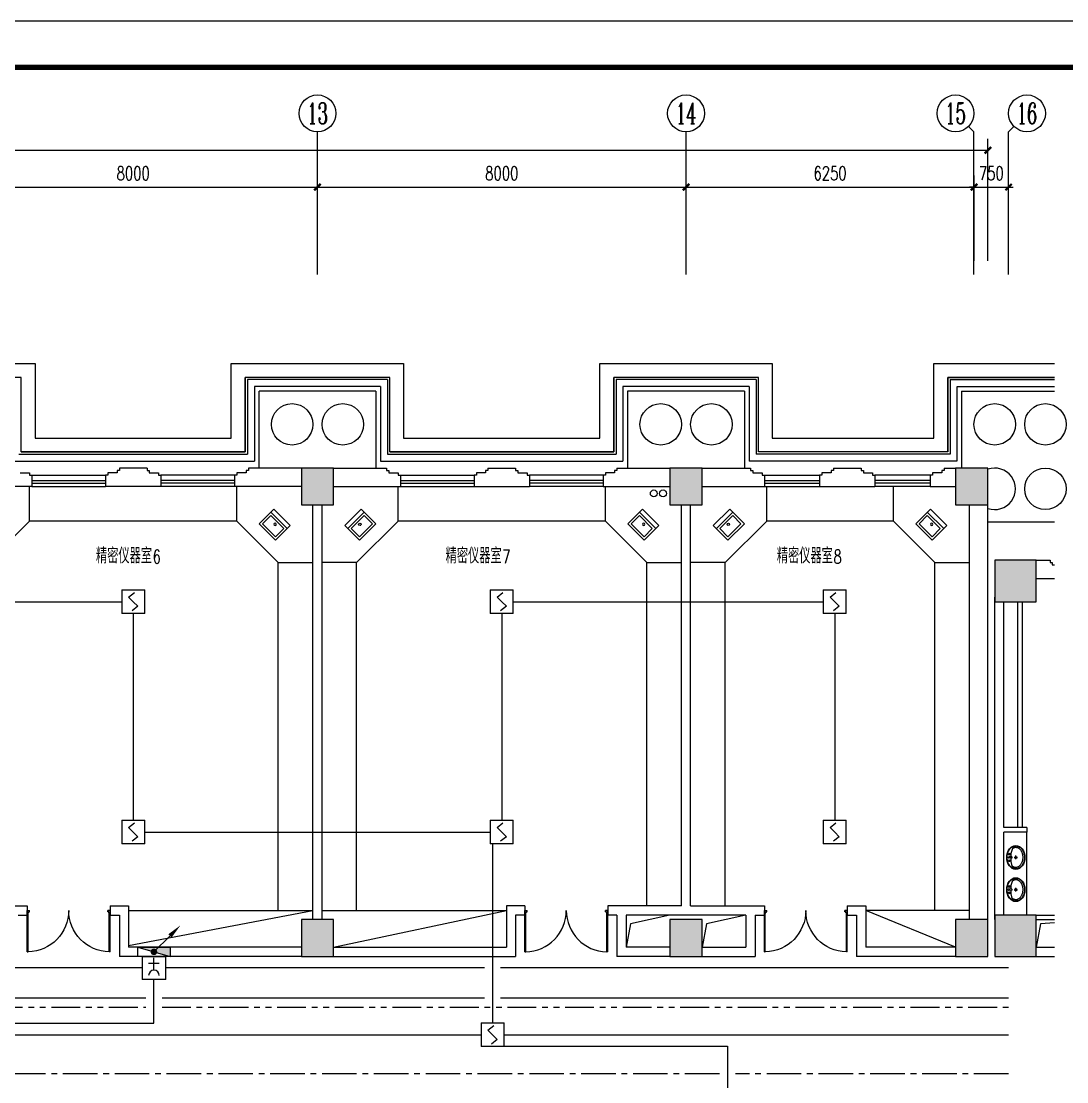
# Model space of a CAD drawing. Extents: x 190999 to 918899, y -200814 to 215286.
# Drawn here: x 381281 to 403976, y 132866 to 155886 of the extents above; entities that cross this region are included whole.
import ezdxf
from ezdxf.enums import TextEntityAlignment as Align

# ---------------------------------------------------------------- set-up
doc = ezdxf.new("R2010")
doc.units = 0
doc.header["$LTSCALE"] = 1000
doc.header["$MEASUREMENT"] = 0
doc.linetypes.add('CENTER2', pattern=[1.125, 0.75, -0.125, 0.125, -0.125])
doc.linetypes.add('PHANTOM2', pattern=[1.25, 0.625, -0.125, 0.125, -0.125, 0.125, -0.125])
doc.layers.get('Defpoints').update_dxf_attribs({"color": 1})
for name, color, linetype in [('00-EQUIP', 3, 'Continuous'), ('00-LWIRE', 4, 'Continuous'), ('00-WIRE-4', 6, 'Continuous'), ('A-卫生间', 250, 'Continuous'), ('A-墙线', 2, 'Continuous'), ('A-外包装修', 250, 'Continuous'), ('A-外窗', 145, 'Continuous'), ('A-家具', 250, 'Continuous'), ('A-门', 167, 'Continuous'), ('AXIS', 3, 'Continuous'), ('AXIS_TEXT', 7, 'Continuous'), ('COLUMN', 2, 'Continuous'), ('EQUIP_消火栓', 1, 'Continuous'), ('PUB_HATCH', 250, 'Continuous'), ('图框', 189, 'Continuous'), ('屋面排水', 4, 'Continuous'), ('房间名称', 7, 'Continuous'), ('洞口线', 165, 'Continuous'), ('雨水管', 151, 'Continuous')]:
    doc.layers.add(name, color=color, linetype=linetype)
doc.styles.add('_TCH_AXIS', font='COMPLEX', dxfattribs={"bigfont": 'GBCBIG'})
doc.styles.add('_TCH_DIM', font='SIMPLEX', dxfattribs={"bigfont": 'GBCBIG'})
doc.styles.add('COMPLEX', font='COMPLEX')
doc.styles.add('DIM_FONT', font='SIMPLEX', dxfattribs={"width": 0.7, "bigfont": 'GBCBIG'})
doc.styles.get("Standard").update_dxf_attribs({"font": 'simhei.ttf'})
doc.styles.add('XXK', font='romans.shx', dxfattribs={"width": 0.75, "bigfont": 'hzf.shx'})
doc.styles.add('zz-1', font='arial.ttf', dxfattribs={"width": 0.8})
doc.linetypes.add('BIG-DLINE', pattern='A,1,-0.15,["D",XXK,S=0.2,R=0,X=-0.1,Y=-0.09],-0.2', length=1.35)
doc.linetypes.add('XLINE', pattern='A,1,-0.2,["X",XXK,S=0.2,R=0,X=-0.1,Y=-0.09],-0.15', length=1.35)
doc.dimstyles.new('DIMN', dxfattribs={"dimtxt": 300, "dimasz": 100, "dimexe": 250, "dimexo": 300, "dimgap": 150, "dimtad": 1, "dimdec": 0, "dimzin": 0, "dimdsep": 46, "dimtxsty": 'DIM_FONT', "dimblk": 'ARCHTICK', "dimcen": 0.09, "dimclrt": 7, "dimazin": 2, "dimtfac": 1, "dimtdec": 0, "dimtix": 1, "dimtmove": 2, "dimatfit": 3, "dimfxl": 0, "dimtolj": 1, "dimtzin": 0, "dimarcsym": 0})

# ---------------------------------------------------------------- blocks, each defined once
blk = doc.blocks.new('TJAD_TK_A0')
at = {"layer": '图框'}
blk.add_line((2162, 399.3), (973, 399.3), dxfattribs=at)
at = {"layer": '图框', "const_width": 1.2}
blk.add_lwpolyline([(2152, -431.7), (2152, 389.3), (998, 389.3), (998, -431.7)], close=True, dxfattribs=at)
blk = doc.blocks.new('m1800')
at = {"layer": 'A-墙线'}
for p, q in [((-900, -100), (-900, 100)), ((900, -100), (900, 100))]:
    blk.add_line(p, q, dxfattribs=at)
at = {"layer": 'A-门'}
for p, q in [((-900, 900), (-900, 0)), ((-900, 900), (-880, 900)), ((-880, 900), (-880, 50)), ((880, 900), (880, 50)), ((900, 900), (880, 900)), ((900, 900), (900, 0)), ((-900, 50), (-870, 50)), ((-900, 0), (-850, 0)), ((-870, 50), (-870, 30)), ((-870, 30), (-850, 30)), ((-850, 30), (-850, 0)), ((850, 30), (850, 0)), ((870, 30), (850, 30)), ((900, 0), (850, 0)), ((870, 50), (870, 30)), ((900, 50), (870, 50))]:
    blk.add_line(p, q, dxfattribs=at)
for centre, start, end in [((-900, 0), 0, 88.7267), ((900, 0), 91.2733, 180)]:
    blk.add_arc(centre, 900, start, end, dxfattribs=at)
blk = doc.blocks.new('手盆')
at = {"layer": 'A-卫生间'}
for p, q in [((113, 12), (46, 16)), ((160, 0), (235, 0)), ((198, -37), (198, 38)), ((113, -11), (46, -16))]:
    blk.add_line(p, q, dxfattribs=at)
for centre, major_axis, ratio, start_param, end_param in [((198, 0), (0, 259), 0.763797, 3.141593, 9.424778), ((194, 0), (0, 259), 0.413212, 0.351725, 1.519021), ((106, 0), (0, 13.9), 0.9, 3.760941, 5.663837), ((194, 0), (0, 259), 0.413212, 1.620217, 2.789865)]:
    blk.add_ellipse(centre, major_axis=major_axis, ratio=ratio, start_param=start_param, end_param=end_param, dxfattribs=at)
for centre, major_axis in [((46, 0), (0, 15.8)), ((56, 71), (0, 20.6)), ((56, 71), (0, 15.6)), ((198, 0), (0, 23.4)), ((56, -71), (0, 20.6)), ((56, -71), (0, 15.6))]:
    blk.add_ellipse(centre, major_axis=major_axis, ratio=0.9, dxfattribs=at)
for points, knots in [([(198, -249), (204, -249), (211, -249), (228, -246), (239, -243), (260, -236), (270, -231), (290, -218), (299, -211), (317, -194), (325, -185), (340, -164), (347, -153), (360, -129), (365, -116), (374, -90), (378, -76), (383, -48), (385, -34), (387, -5), (387, 9), (385, 38), (383, 52), (377, 80), (373, 94), (364, 120), (358, 133), (345, 156), (338, 167), (323, 187), (314, 197), (296, 213), (287, 220), (267, 232), (257, 237), (236, 244), (225, 247), (204, 249), (193, 249), (171, 247), (161, 245), (140, 237), (129, 232), (110, 221), (100, 213), (82, 197), (74, 188), (58, 168), (51, 157), (38, 133), (32, 121), (23, 95), (19, 81), (13, 53), (11, 39), (9, 10), (9, -4), (10, -33), (12, -47), (18, -75), (21, -89), (30, -115), (36, -128), (48, -152), (55, -163), (70, -184), (78, -193), (96, -210), (105, -218), (125, -230), (135, -235), (156, -243), (167, -246), (184, -249), (191, -249), (198, -249)], [0, 0, 0, 0, 0.105369, 0.105369, 0.278747, 0.278747, 0.452125, 0.452125, 0.625504, 0.625504, 0.798882, 0.798882, 0.97226, 0.97226, 1.145639, 1.145639, 1.319017, 1.319017, 1.492395, 1.492395, 1.665774, 1.665774, 1.839152, 1.839152, 2.01253, 2.01253, 2.185909, 2.185909, 2.359287, 2.359287, 2.532665, 2.532665, 2.706044, 2.706044, 2.879422, 2.879422, 3.0528, 3.0528, 3.226179, 3.226179, 3.399557, 3.399557, 3.572935, 3.572935, 3.746313, 3.746313, 3.919692, 3.919692, 4.09307, 4.09307, 4.266448, 4.266448, 4.439827, 4.439827, 4.613205, 4.613205, 4.786583, 4.786583, 4.959962, 4.959962, 5.13334, 5.13334, 5.306718, 5.306718, 5.480097, 5.480097, 5.653475, 5.653475, 5.826853, 5.826853, 6.000232, 6.000232, 6.17361, 6.17361, 6.283185, 6.283185, 6.283185, 6.283185]), ([(119, -185), (121, -187), (123, -188), (130, -193), (135, -196), (146, -202), (152, -205), (163, -209), (169, -210), (180, -213), (186, -214), (194, -214), (196, -214), (198, -214), (204, -214), (209, -214), (222, -212), (229, -210), (241, -206), (245, -204), (254, -200), (259, -197), (269, -191), (275, -187), (286, -178), (291, -173), (300, -162), (304, -158), (314, -145), (319, -137), (327, -123), (329, -118), (334, -107), (336, -101), (341, -89), (343, -83), (346, -71), (348, -64), (351, -49), (352, -40), (354, -22), (355, -13), (355, 5), (355, 14), (354, 32), (352, 41), (349, 58), (348, 66), (343, 81), (341, 89), (335, 104), (332, 111), (326, 125), (322, 132), (314, 144), (310, 150), (301, 162), (296, 167), (287, 177), (281, 181), (272, 189), (267, 192), (256, 199), (250, 202), (238, 207), (233, 209), (223, 211), (217, 212), (205, 214), (198, 214), (186, 213), (181, 213), (171, 211), (166, 210), (151, 205), (141, 200), (128, 191), (123, 188), (119, 185)], [5.740897, 5.740897, 5.740897, 5.740897, 5.780874, 5.780874, 5.896829, 5.896829, 6.012784, 6.012784, 6.128739, 6.128739, 6.240697, 6.240697, 6.283185, 6.283185, 6.283185, 6.399826, 6.399826, 6.5409, 6.5409, 6.634, 6.634, 6.7271, 6.7271, 6.852188, 6.852188, 6.977276, 6.977276, 7.077377, 7.077377, 7.229977, 7.229977, 7.317389, 7.317389, 7.404801, 7.404801, 7.497094, 7.497094, 7.589386, 7.589386, 7.712334, 7.712334, 7.835281, 7.835281, 7.958228, 7.958228, 8.081175, 8.081175, 8.194983, 8.194983, 8.30879, 8.30879, 8.422598, 8.422598, 8.537599, 8.537599, 8.6526, 8.6526, 8.767602, 8.767602, 8.884432, 8.884432, 8.982435, 8.982435, 9.119467, 9.119467, 9.224191, 9.224191, 9.328914, 9.328914, 9.470087, 9.470087, 9.571187, 9.571187, 9.672288, 9.672288, 9.874489, 9.874489, 9.967059, 9.967059, 9.967059, 9.967059])]:
    blk.add_open_spline(points, degree=3, knots=knots, dxfattribs=at)
blk.add_point((46, 0), dxfattribs=at)
blk = doc.blocks.new('$TwtSys$00000434')
for p, q in [((-0.5, 0.5), (-0.5, -0.5)), ((-0.5, -0.5), (0.5, 0.5)), ((0.5, 0.5), (-0.5, 0.5)), ((0.5, -0.5), (0.5, 0.5)), ((-0.5, -0.5), (0.5, -0.5))]:
    blk.add_line(p, q)
blk.add_solid([(0.5, -0.5), (0.5, 0.5), (-0.5, -0.5)])
blk = doc.blocks.new('_ArchTick')
at = {"const_width": 0.5}
blk.add_lwpolyline([(-0.7, -0.7), (0.7, 0.7)], dxfattribs=at)
blk = doc.blocks.new('*D107')
at = {"layer": 'AXIS', "color": 0, "lineweight": -2}
for p, q in [((379712, 150686), (379712, 152536)), ((387712, 150686), (387712, 152536)), ((379712, 152286), (387712, 152286))]:
    blk.add_line(p, q, dxfattribs=at)
at = {"layer": 'Defpoints', "color": 0}
for p in [(387712, 152286), (379712, 150386), (387712, 150386)]:
    blk.add_point(p, dxfattribs=at)
at = {"layer": 'AXIS', "color": 0, "lineweight": -2, "xscale": 100, "yscale": 100, "zscale": 100, "rotation": 180}
blk.add_blockref('_ArchTick', (379712, 152286), dxfattribs=at)
at = {"layer": 'AXIS', "color": 0, "lineweight": -2, "xscale": 100, "yscale": 100, "zscale": 100}
blk.add_blockref('_ArchTick', (387712, 152286), dxfattribs=at)
at = {"layer": 'AXIS', "color": 7, "insert": (383712, 152586), "char_height": 300, "attachment_point": 5, "style": 'DIM_FONT'}
blk.add_mtext('\\A1;8000', dxfattribs=at)
blk = doc.blocks.new('*D108')
at = {"layer": 'AXIS', "color": 0, "lineweight": -2}
for p, q in [((387712, 150686), (387712, 152536)), ((395712, 150686), (395712, 152536)), ((387712, 152286), (395712, 152286))]:
    blk.add_line(p, q, dxfattribs=at)
at = {"layer": 'Defpoints', "color": 0}
for p in [(395712, 152286), (387712, 150386), (395712, 150386)]:
    blk.add_point(p, dxfattribs=at)
at = {"layer": 'AXIS', "color": 0, "lineweight": -2, "xscale": 100, "yscale": 100, "zscale": 100, "rotation": 180}
blk.add_blockref('_ArchTick', (387712, 152286), dxfattribs=at)
at = {"layer": 'AXIS', "color": 0, "lineweight": -2, "xscale": 100, "yscale": 100, "zscale": 100}
blk.add_blockref('_ArchTick', (395712, 152286), dxfattribs=at)
at = {"layer": 'AXIS', "color": 7, "insert": (391712, 152586), "char_height": 300, "attachment_point": 5, "style": 'DIM_FONT'}
blk.add_mtext('\\A1;8000', dxfattribs=at)
blk = doc.blocks.new('*D109')
at = {"layer": 'AXIS', "color": 0, "lineweight": -2}
for p, q in [((395712, 150686), (395712, 152536)), ((401962, 150686), (401962, 152536)), ((395712, 152286), (401962, 152286))]:
    blk.add_line(p, q, dxfattribs=at)
at = {"layer": 'Defpoints', "color": 0}
for p in [(401962, 152286), (395712, 150386), (401962, 150386)]:
    blk.add_point(p, dxfattribs=at)
at = {"layer": 'AXIS', "color": 0, "lineweight": -2, "xscale": 100, "yscale": 100, "zscale": 100, "rotation": 180}
blk.add_blockref('_ArchTick', (395712, 152286), dxfattribs=at)
at = {"layer": 'AXIS', "color": 0, "lineweight": -2, "xscale": 100, "yscale": 100, "zscale": 100}
blk.add_blockref('_ArchTick', (401962, 152286), dxfattribs=at)
at = {"layer": 'AXIS', "color": 7, "insert": (398837, 152586), "char_height": 300, "attachment_point": 5, "style": 'DIM_FONT'}
blk.add_mtext('\\A1;6250', dxfattribs=at)
blk = doc.blocks.new('*D110')
at = {"layer": 'AXIS', "color": 0, "lineweight": -2}
for p, q in [((401962, 150686), (401962, 152536)), ((402712, 150686), (402712, 152536)), ((401962, 152286), (401862, 152286)), ((401962, 152286), (402712, 152286)), ((402712, 152286), (402812, 152286))]:
    blk.add_line(p, q, dxfattribs=at)
at = {"layer": 'Defpoints', "color": 0}
for p in [(402712, 152286), (401962, 150386), (402712, 150386)]:
    blk.add_point(p, dxfattribs=at)
at = {"layer": 'AXIS', "color": 0, "lineweight": -2, "xscale": 100, "yscale": 100, "zscale": 100}
blk.add_blockref('_ArchTick', (401962, 152286), dxfattribs=at)
at = {"layer": 'AXIS', "color": 0, "lineweight": -2, "xscale": 100, "yscale": 100, "zscale": 100, "rotation": 180}
blk.add_blockref('_ArchTick', (402712, 152286), dxfattribs=at)
at = {"layer": 'AXIS', "color": 7, "insert": (402337, 152586), "char_height": 300, "attachment_point": 5, "style": 'DIM_FONT'}
blk.add_mtext('\\A1;750', dxfattribs=at)
blk = doc.blocks.new('*D111')
at = {"layer": 'AXIS', "color": 0, "lineweight": -2}
for p, q in [((325012, 150686), (325012, 153336)), ((402262, 150686), (402262, 153336)), ((325012, 153086), (402262, 153086))]:
    blk.add_line(p, q, dxfattribs=at)
at = {"layer": 'Defpoints', "color": 0}
for p in [(402262, 153086), (325012, 150386), (402262, 150386)]:
    blk.add_point(p, dxfattribs=at)
at = {"layer": 'AXIS', "color": 0, "lineweight": -2, "xscale": 100, "yscale": 100, "zscale": 100, "rotation": 180}
blk.add_blockref('_ArchTick', (325012, 153086), dxfattribs=at)
at = {"layer": 'AXIS', "color": 0, "lineweight": -2, "xscale": 100, "yscale": 100, "zscale": 100}
blk.add_blockref('_ArchTick', (402262, 153086), dxfattribs=at)
at = {"layer": 'AXIS', "color": 7, "insert": (363637, 153386), "char_height": 300, "attachment_point": 5, "style": 'DIM_FONT'}
blk.add_mtext('\\A1;77250', dxfattribs=at)
blk = doc.blocks.new('_AXISO')
blk.add_circle((0, 0), 0.5)
at = {"layer": 'AXIS_TEXT', "style": 'COMPLEX', "width": 1.041667}
blk.add_attdef('A', text='', height=0.56, dxfattribs=at).set_placement((-0.25, -0.28), (0.25, -0.28), align=Align.FIT)
blk = doc.blocks.new('$plan$00001609')
at = {"linetype": 'Continuous'}
for p, q in [((0, -251), (0, 251)), ((0, 251), (450, 251)), ((93, -251), (93, 251)), ((450, 251), (450, -251)), ((146, -199), (146, 199)), ((146, 199), (397, 199)), ((397, 199), (397, -199)), ((146, -199), (397, -199)), ((0, -251), (450, -251))]:
    blk.add_line(p, q, dxfattribs=at)
blk.add_line((238, 2), (238, 0))
blk.add_arc((212, 0), 26, 4.716, 0, dxfattribs=at)
at = {"style": 'zz-1'}
for tag in ['YSIZE', 'XSIZE']:
    blk.add_attdef(tag, (0, 0), '', height=0.5, dxfattribs=at)
blk = doc.blocks.new('_LINKPT1')
at = {"color": 0}
blk.add_line((0, 0), (0, 0), dxfattribs=at)
blk = doc.blocks.new('3S1KCGW2')
for p, q in [((0.5, 0.5), (-0.5, 0.5)), ((-0.5, 0.5), (-0.5, -0.5)), ((0.5, -0.5), (0.5, 0.5)), ((-0.2, 0.2), (0.05, 0.4)), ((0, 0), (-0.2, 0.2)), ((0, 0), (0.2, -0.2)), ((0.2, -0.2), (-0.05, -0.4)), ((-0.5, -0.5), (0.5, -0.5))]:
    blk.add_line(p, q)
at = {"const_width": 0.04, "flags": 128}
blk.add_lwpolyline([(-0.5, -0.5), (-0.5, 0.5), (0.5, 0.5), (0.5, -0.5)], close=True, dxfattribs=at)
at = {"xscale": 0.002, "yscale": 0.002, "zscale": 0.002}
for p in [(0, 0.5), (-0.5, 0), (0.5, 0), (0, -0.5)]:
    blk.add_blockref('_LINKPT1', p, dxfattribs=at)
at = {"flags": 9}
blk.add_attdef('A', (0, 0), '', height=0.00002, dxfattribs=at)
blk = doc.blocks.new('J62IR8YJ')
for p, q in [((-0.5, 1), (0.5, 1)), ((-0.5, 0), (-0.5, 1)), ((0.5, 1), (0.5, 0)), ((0, 0.598), (0, 0.06)), ((0.5, 0), (-0.5, 0)), ((-0.231, 0.312), (0.231, 0.312))]:
    blk.add_line(p, q)
at = {"const_width": 0.04, "flags": 128}
blk.add_lwpolyline([(-0.5, 0), (-0.5, 1), (0.5, 1), (0.5, 0)], close=True, dxfattribs=at)
blk.add_arc((0, 0.829), 0.231, 180, 0)
at = {"xscale": 0.002, "yscale": 0.00200000000000955, "zscale": 0.002}
for p in [(0, 1), (-0.5, 0.5), (0.5, 0.5), (0, 0)]:
    blk.add_blockref('_LINKPT1', p, dxfattribs=at)
at = {"flags": 9}
blk.add_attdef('A', (0, 0), '', height=0.00002, dxfattribs=at)
blk = doc.blocks.new('_WRLD1L')
for p, q in [((0.7, 0.7), (0, 0)), ((0.104, 0.104), (0.104, 0.104)), ((-0.104, -0.104), (-0.104, -0.104))]:
    blk.add_line(p, q)
at = {"const_width": 0.142}
blk.add_lwpolyline([(-0.071, 0, 1), (0.071, 0, 1)], format="xyb", close=True, dxfattribs=at)
blk.add_solid([(0.63, 0.77), (0.77, 0.63), (1.15, 1.15)])
at = {"width": 0.8, "flags": 9}
blk.add_attdef('A', (0, 0), '', height=0.00002, dxfattribs=at)

msp = doc.modelspace()

# ---------------------------------------------------------------- hatches: boundary and pattern name
at = {"layer": 'PUB_HATCH'}
for points in [[(388061.6, 145386.5), (388061.6, 146186.5), (387361.6, 146186.5), (387361.6, 145386.5)], [(396061.6, 145386.5), (396061.6, 146186.5), (395361.6, 146186.5), (395361.6, 145386.5)], [(402261.6, 145386.5), (402261.6, 146186.5), (401561.6, 146186.5), (401561.6, 145386.5)], [(403311.6, 143286.5), (403311.6, 144186.5), (402411.6, 144186.5), (402411.6, 143286.5)], [(388061.6, 135586.5), (388061.6, 136386.5), (387361.6, 136386.5), (387361.6, 135586.5)], [(396061.6, 135586.5), (396061.6, 136386.5), (395361.6, 136386.5), (395361.6, 135586.5)], [(402261.6, 135586.5), (402261.6, 136386.5), (401561.6, 136386.5), (401561.6, 135586.5)], [(403311.6, 135586.5), (403311.6, 136486.5), (402411.6, 136486.5), (402411.6, 135586.5)]]:
    msp.add_hatch(color=256, dxfattribs=at).paths.add_polyline_path(points)

# ---------------------------------------------------------------- linework, layer by layer
at = {"layer": '00-WIRE-4'}
for p, q in [((375961.6, 143286.5), (383461.6, 143286.5)), ((391961.6, 143286.5), (398688.2, 143286.5)), ((383711.6, 143036.5), (383711.6, 138536.5)), ((391711.6, 143036.5), (391711.6, 138536.5)), ((398938.2, 143036.5), (398938.2, 138536.5)), ((383961.6, 138286.5), (391461.6, 138286.5)), ((391511.6, 138036.5), (391511.6, 134136.5)), ((384161.9, 134136.5), (384161.9, 135086.5)), ((380228.3, 134136.5), (384161.9, 134136.5)), ((380228.3, 133886.5), (391261.6, 133886.5)), ((391761.6, 133886.5), (402711.6, 133886.5)), ((391761.6, 133636.5), (396611.6, 133636.5)), ((396611.6, 133636.5), (396611.6, 132686.5))]:
    msp.add_line(p, q, dxfattribs=at)
at = {"layer": '00-WIRE-4', "linetype": 'XLINE'}
for p, q in [((383911.9, 135336.5), (359511.3, 135336.5)), ((391336.6, 135336.5), (384411.9, 135336.5)), ((402711.6, 135336.5), (391686.6, 135336.5))]:
    msp.add_line(p, q, dxfattribs=at)
at = {"layer": '00-WIRE-4', "linetype": 'BIG-DLINE'}
for p, q in [((359436.3, 134686.5), (383986.9, 134686.5)), ((384336.9, 134686.5), (391336.6, 134686.5)), ((391686.6, 134686.5), (402711.6, 134686.5))]:
    msp.add_line(p, q, dxfattribs=at)
at = {"layer": '00-WIRE-4', "linetype": 'PHANTOM2'}
for p, q in [((359436.3, 134486.5), (383986.9, 134486.5)), ((384336.9, 134486.5), (402711.6, 134486.5))]:
    msp.add_line(p, q, dxfattribs=at)
at = {"layer": '00-WIRE-4', "linetype": 'CENTER2'}
for p, q in [((396436.6, 133036.5), (376164.2, 133036.5)), ((402711.6, 133036.5), (396786.6, 133036.5))]:
    msp.add_line(p, q, dxfattribs=at)
at = {"layer": 'A-卫生间'}
for p, q in [((402911.6, 138386.5), (402911.6, 143286.5)), ((403011.6, 138386.5), (403011.6, 143286.5)), ((403111.6, 136486.5), (403111.6, 138286.5))]:
    msp.add_line(p, q, dxfattribs=at)
at = {"layer": 'A-墙线'}
for p, q in [((384011.6, 146186.5), (383411.6, 146186.5)), ((383411.6, 146186.5), (383411.6, 146136.5)), ((384011.6, 146186.5), (384011.6, 146136.5)), ((387361.6, 146186.5), (386211.6, 146186.5)), ((386211.6, 146186.5), (386211.6, 146136.5)), ((388061.6, 146186.5), (389211.6, 146186.5)), ((389211.6, 146186.5), (389211.6, 146136.5)), ((391411.6, 146186.5), (392011.6, 146186.5)), ((391411.6, 146186.5), (391411.6, 146136.5)), ((392011.6, 146186.5), (392011.6, 146136.5)), ((394211.6, 146186.5), (395361.6, 146186.5)), ((394211.6, 146186.5), (394211.6, 146136.5)), ((396061.6, 146186.5), (397111.6, 146186.5)), ((397111.6, 146186.5), (397111.6, 146136.5)), ((398911.6, 146186.5), (399511.6, 146186.5)), ((398911.6, 146186.5), (398911.6, 146136.5)), ((399511.6, 146186.5), (399511.6, 146136.5)), ((401311.6, 146186.5), (401561.6, 146186.5)), ((401311.6, 146186.5), (401311.6, 146136.5)), ((381261.6, 146086.5), (381461.6, 146086.5)), ((381461.6, 146086.5), (381461.6, 146036.5)), ((381461.6, 146036.5), (381511.6, 146036.5)), ((381511.6, 146036.5), (381511.6, 145786.5)), ((383161.6, 146036.5), (383111.6, 146036.5)), ((383111.6, 146036.5), (383111.6, 145786.5)), ((383161.6, 146086.5), (383161.6, 146036.5)), ((383361.6, 146086.5), (383161.6, 146086.5)), ((383361.6, 146136.5), (383361.6, 146086.5)), ((383411.6, 146136.5), (383361.6, 146136.5)), ((384011.6, 146136.5), (384061.6, 146136.5)), ((384061.6, 146136.5), (384061.6, 146086.5)), ((384061.6, 146086.5), (384261.6, 146086.5)), ((384261.6, 146086.5), (384261.6, 146036.5)), ((384261.6, 146036.5), (384311.6, 146036.5)), ((384311.6, 146036.5), (384311.6, 145786.5)), ((385961.6, 146036.5), (385911.6, 146036.5)), ((385911.6, 146036.5), (385911.6, 145786.5)), ((385961.6, 146086.5), (385961.6, 146036.5)), ((386161.6, 146086.5), (385961.6, 146086.5)), ((386161.6, 146136.5), (386161.6, 146086.5)), ((386211.6, 146136.5), (386161.6, 146136.5)), ((389211.6, 146136.5), (389261.6, 146136.5)), ((389261.6, 146136.5), (389261.6, 146086.5)), ((389261.6, 146086.5), (389461.6, 146086.5)), ((389461.6, 146086.5), (389461.6, 146036.5)), ((389461.6, 146036.5), (389511.6, 146036.5)), ((389511.6, 146036.5), (389511.6, 145786.5)), ((391161.6, 146036.5), (391111.6, 146036.5)), ((391111.6, 146036.5), (391111.6, 145786.5)), ((391161.6, 146086.5), (391161.6, 146036.5)), ((391361.6, 146086.5), (391161.6, 146086.5)), ((391361.6, 146136.5), (391361.6, 146086.5)), ((391411.6, 146136.5), (391361.6, 146136.5)), ((392011.6, 146136.5), (392061.6, 146136.5)), ((392061.6, 146136.5), (392061.6, 146086.5)), ((392061.6, 146086.5), (392261.6, 146086.5)), ((392261.6, 146086.5), (392261.6, 146036.5)), ((392261.6, 146036.5), (392311.6, 146036.5)), ((392311.6, 146036.5), (392311.6, 145786.5)), ((393961.6, 146036.5), (393911.6, 146036.5)), ((393911.6, 146036.5), (393911.6, 145786.5)), ((393961.6, 146086.5), (393961.6, 146036.5)), ((394161.6, 146086.5), (393961.6, 146086.5)), ((394161.6, 146136.5), (394161.6, 146086.5)), ((394211.6, 146136.5), (394161.6, 146136.5)), ((397111.6, 146136.5), (397161.6, 146136.5)), ((397161.6, 146136.5), (397161.6, 146086.5)), ((397161.6, 146086.5), (397361.6, 146086.5)), ((397361.6, 146086.5), (397361.6, 146036.5)), ((397361.6, 146036.5), (397411.6, 146036.5)), ((397411.6, 146036.5), (397411.6, 145786.5)), ((398661.6, 146036.5), (398611.6, 146036.5)), ((398611.6, 146036.5), (398611.6, 145786.5)), ((398661.6, 146086.5), (398661.6, 146036.5)), ((398861.6, 146086.5), (398661.6, 146086.5)), ((398861.6, 146136.5), (398861.6, 146086.5)), ((398911.6, 146136.5), (398861.6, 146136.5)), ((399511.6, 146136.5), (399561.6, 146136.5)), ((399561.6, 146136.5), (399561.6, 146086.5)), ((399561.6, 146086.5), (399761.6, 146086.5)), ((399761.6, 146086.5), (399761.6, 146036.5)), ((399761.6, 146036.5), (399811.6, 146036.5)), ((399811.6, 146036.5), (399811.6, 145786.5)), ((401061.6, 146036.5), (401011.6, 146036.5)), ((401011.6, 146036.5), (401011.6, 145786.5)), ((401061.6, 146086.5), (401061.6, 146036.5)), ((401261.6, 146086.5), (401061.6, 146086.5)), ((401261.6, 146136.5), (401261.6, 146086.5)), ((401311.6, 146136.5), (401261.6, 146136.5)), ((381511.6, 145786.5), (380061.6, 145786.5)), ((384311.6, 145786.5), (383111.6, 145786.5)), ((387361.6, 145786.5), (385911.6, 145786.5)), ((388061.6, 145786.5), (389511.6, 145786.5)), ((391111.6, 145786.5), (392311.6, 145786.5)), ((393911.6, 145786.5), (395361.6, 145786.5)), ((396061.6, 145786.5), (397411.6, 145786.5)), ((398611.6, 145786.5), (399811.6, 145786.5)), ((401011.6, 145786.5), (401561.6, 145786.5)), ((387611.6, 136386.5), (387611.6, 145386.5)), ((387811.6, 136386.5), (387811.6, 145386.5)), ((395611.6, 136686.5), (395611.6, 145386.5)), ((395811.6, 136686.5), (395811.6, 145386.5)), ((401861.6, 136386.5), (401861.6, 145386.5)), ((402261.6, 136386.5), (402261.6, 145386.5)), ((403311.6, 144186.5), (403611.6, 144186.5)), ((403611.6, 144186.5), (403611.6, 144136.5)), ((403611.6, 144136.5), (403661.6, 144136.5)), ((403661.6, 144136.5), (403661.6, 144086.5)), ((403661.6, 144086.5), (403711.6, 144086.5)), ((403711.6, 143786.5), (403311.6, 143786.5)), ((402411.6, 136386.5), (402411.6, 143386.5)), ((402611.6, 138386.5), (402611.6, 143286.5)), ((403111.6, 138386.5), (402611.6, 138386.5)), ((403111.6, 138386.5), (403111.6, 138286.5)), ((402611.6, 136486.5), (402611.6, 138286.5)), ((403111.6, 138286.5), (402611.6, 138286.5)), ((379811.6, 136686.5), (381411.6, 136686.5)), ((383211.6, 136686.5), (383611.6, 136686.5)), ((383611.6, 136686.5), (383611.6, 135786.5)), ((392211.6, 136686.5), (391811.6, 136686.5)), ((391811.6, 136686.5), (391811.6, 135786.5)), ((395611.6, 136686.5), (394011.6, 136686.5)), ((395811.6, 136686.5), (397411.6, 136686.5)), ((399211.6, 136686.5), (399611.6, 136686.5)), ((399611.6, 136686.5), (399611.6, 135786.5)), ((381211.6, 136486.5), (381411.6, 136486.5)), ((383211.6, 136486.5), (383411.6, 136486.5)), ((383411.6, 136486.5), (383411.6, 135586.5)), ((392211.6, 136486.5), (392011.6, 136486.5)), ((392011.6, 136486.5), (392011.6, 135586.5)), ((394211.6, 136486.5), (394011.6, 136486.5)), ((394211.6, 136486.5), (394211.6, 135586.5)), ((397011.6, 136486.5), (394411.6, 136486.5)), ((394411.6, 136486.5), (394411.6, 135786.5)), ((397011.6, 136486.5), (397011.6, 135786.5)), ((397211.6, 136486.5), (397411.6, 136486.5)), ((397211.6, 136486.5), (397211.6, 135586.5)), ((399211.6, 136486.5), (399411.6, 136486.5)), ((399411.6, 136486.5), (399411.6, 135586.5)), ((403311.6, 136486.5), (403711.6, 136486.5)), ((403311.6, 136386.5), (403711.6, 136386.5)), ((387361.6, 135786.5), (383611.6, 135786.5)), ((388061.6, 135786.5), (391811.6, 135786.5)), ((395361.6, 135786.5), (394411.6, 135786.5)), ((396061.6, 135786.5), (397011.6, 135786.5)), ((401561.6, 135786.5), (399611.6, 135786.5)), ((403311.6, 135786.5), (403711.6, 135786.5)), ((387361.6, 135586.5), (383411.6, 135586.5)), ((388061.6, 135586.5), (392011.6, 135586.5)), ((395361.6, 135586.5), (394211.6, 135586.5)), ((396061.6, 135586.5), (397211.6, 135586.5)), ((401561.6, 135586.5), (399411.6, 135586.5)), ((403211.6, 135586.5), (403711.6, 135586.5))]:
    msp.add_line(p, q, dxfattribs=at)
at = {"layer": 'A-外包装修'}
for p, q in [((381281.6, 146536.5), (381281.6, 148156.5)), ((386141.6, 146536.5), (386141.6, 148156.5)), ((389280.2, 148156.5), (386143, 148156.5)), ((386191.6, 148106.5), (386191.6, 146486.5)), ((389230.2, 148106.5), (386193, 148106.5)), ((389231.6, 148106.5), (389231.6, 146486.5)), ((389281.6, 146536.5), (389281.6, 148156.5)), ((394141.6, 146536.5), (394141.6, 148156.5)), ((397280.2, 148156.5), (394143, 148156.5)), ((394191.6, 148106.5), (394191.6, 146486.5)), ((397230.2, 148106.5), (394193, 148106.5)), ((397231.6, 148106.5), (397231.6, 146486.5)), ((397281.6, 146536.5), (397281.6, 148156.5)), ((401391.6, 146536.5), (401391.6, 148156.5)), ((401393, 148156.5), (403711.6, 148156.5)), ((401441.6, 148106.5), (401441.6, 146486.5)), ((401443, 148106.5), (403711.6, 148106.5)), ((386341.6, 147956.5), (386341.6, 146336.5)), ((389080.2, 147956.5), (386343, 147956.5)), ((386441.6, 147856.5), (386441.6, 146186.5)), ((388980.2, 147856.5), (386443, 147856.5)), ((388981.6, 147856.5), (388981.6, 146186.5)), ((389081.6, 147956.5), (389081.6, 146336.5)), ((394341.6, 147956.5), (394341.6, 146336.5)), ((397080.2, 147956.5), (394343, 147956.5)), ((394441.6, 147856.5), (394441.6, 146186.5)), ((396980.2, 147856.5), (394443, 147856.5)), ((396981.6, 147856.5), (396981.6, 146186.5)), ((397081.6, 147956.5), (397081.6, 146336.5)), ((401591.6, 147956.5), (401591.6, 146336.5)), ((401593, 147956.5), (403711.6, 147956.5)), ((401691.6, 147856.5), (401691.6, 146186.5)), ((401693, 147856.5), (403711.6, 147856.5)), ((381231.6, 146486.5), (386191.6, 146486.5)), ((381281.6, 146536.5), (386141.6, 146536.5)), ((389231.6, 146486.5), (394191.6, 146486.5)), ((389281.6, 146536.5), (394141.6, 146536.5)), ((401441.6, 146486.5), (397231.6, 146486.5)), ((401391.6, 146536.5), (397281.6, 146536.5)), ((381081.6, 146336.5), (386341.6, 146336.5)), ((389081.6, 146336.5), (394341.6, 146336.5)), ((401591.6, 146336.5), (397081.6, 146336.5)), ((403711.6, 145016.5), (402261.6, 145016.5))]:
    msp.add_line(p, q, dxfattribs=at)
for centre in [(387161.6, 147136.5), (388261.6, 147136.5), (395161.6, 147136.5), (396261.6, 147136.5), (402411.6, 147136.5), (403511.6, 147136.5), (403511.6, 145736.5)]:
    msp.add_circle(centre, 450, dxfattribs=at)
msp.add_arc((402411.6, 145736.5), 450, 250.52878, 109.47122, dxfattribs=at)
at = {"layer": 'A-外窗'}
for p, q in [((381511.6, 146036.5), (383111.6, 146036.5)), ((385911.6, 146036.5), (384311.6, 146036.5)), ((389511.6, 146036.5), (391111.6, 146036.5)), ((393911.6, 146036.5), (392311.6, 146036.5)), ((397411.6, 146036.5), (398611.6, 146036.5)), ((401011.6, 146036.5), (399811.6, 146036.5)), ((381511.6, 145916.5), (383111.6, 145916.5)), ((381511.6, 145856.5), (383111.6, 145856.5)), ((381511.6, 145786.5), (383111.6, 145786.5)), ((385911.6, 145916.5), (384311.6, 145916.5)), ((385911.6, 145856.5), (384311.6, 145856.5)), ((385911.6, 145786.5), (384311.6, 145786.5)), ((389511.6, 145916.5), (391111.6, 145916.5)), ((389511.6, 145856.5), (391111.6, 145856.5)), ((389511.6, 145786.5), (391111.6, 145786.5)), ((393911.6, 145916.5), (392311.6, 145916.5)), ((393911.6, 145856.5), (392311.6, 145856.5)), ((393911.6, 145786.5), (392311.6, 145786.5)), ((397411.6, 145916.5), (398611.6, 145916.5)), ((397411.6, 145856.5), (398611.6, 145856.5)), ((397411.6, 145786.5), (398611.6, 145786.5)), ((401011.6, 145916.5), (399811.6, 145916.5)), ((401011.6, 145856.5), (399811.6, 145856.5)), ((401011.6, 145786.5), (399811.6, 145786.5))]:
    msp.add_line(p, q, dxfattribs=at)
at = {"layer": 'A-家具'}
for p, q in [((381461.6, 145036.5), (381461.6, 145786.5)), ((385961.6, 145036.5), (385961.6, 145786.5)), ((389461.6, 145036.5), (389461.6, 145786.5)), ((393961.6, 145036.5), (393961.6, 145786.5)), ((397461.6, 145036.5), (397461.6, 145786.5)), ((400211.6, 145036.5), (400211.6, 145786.5)), ((381461.6, 145036.5), (380561.6, 144136.5)), ((385961.6, 145036.5), (381461.6, 145036.5)), ((385961.6, 145036.5), (386861.6, 144136.5)), ((389461.6, 145036.5), (388561.6, 144136.5)), ((393961.6, 145036.5), (389461.6, 145036.5)), ((393961.6, 145036.5), (394861.6, 144136.5)), ((397461.6, 145036.5), (396561.6, 144136.5)), ((400211.6, 145036.5), (397461.6, 145036.5)), ((400211.6, 145036.5), (401111.6, 144136.5)), ((386861.6, 136586.5), (386861.6, 144136.5)), ((386861.6, 144136.5), (387611.6, 144136.5)), ((388561.6, 144136.5), (387811.6, 144136.5)), ((388561.6, 136586.5), (388561.6, 144136.5)), ((394861.6, 136686.5), (394861.6, 144136.5)), ((394861.6, 144136.5), (395611.6, 144136.5)), ((396561.6, 144136.5), (395811.6, 144136.5)), ((396561.6, 136686.5), (396561.6, 144136.5)), ((401111.6, 136586.5), (401111.6, 144136.5)), ((401111.6, 144136.5), (401861.6, 144136.5)), ((383611.6, 136586.5), (387611.6, 136586.5)), ((383611.6, 135824.6), (387611.6, 136586.5)), ((387811.6, 136586.5), (391811.6, 136586.5)), ((388061.6, 135786.5), (391811.6, 136586.5)), ((401861.6, 136586.5), (399611.6, 136586.5)), ((401561.6, 135786.5), (399611.6, 136586.5))]:
    msp.add_line(p, q, dxfattribs=at)
at = {"layer": 'AXIS'}
for p, q in [((401844.5, 153603.6), (401961.6, 153486.5)), ((402828.8, 153603.6), (402711.6, 153486.5)), ((387711.6, 150386.5), (387711.6, 153486.5)), ((395711.6, 150386.5), (395711.6, 153486.5)), ((401961.6, 150386.5), (401961.6, 153486.5)), ((402711.6, 150386.5), (402711.6, 153486.5))]:
    msp.add_line(p, q, dxfattribs=at)
at = {"layer": 'COLUMN'}
for p, q in [((388061.6, 146186.5), (387361.6, 146186.5)), ((387361.6, 146186.5), (387361.6, 145386.5)), ((388061.6, 145386.5), (388061.6, 146186.5)), ((396061.6, 146186.5), (395361.6, 146186.5)), ((395361.6, 146186.5), (395361.6, 145386.5)), ((396061.6, 145386.5), (396061.6, 146186.5)), ((402261.6, 146186.5), (401561.6, 146186.5)), ((401561.6, 146186.5), (401561.6, 145386.5)), ((402261.6, 145386.5), (402261.6, 146186.5)), ((387361.6, 145386.5), (388061.6, 145386.5)), ((395361.6, 145386.5), (396061.6, 145386.5)), ((401561.6, 145386.5), (402261.6, 145386.5)), ((403311.6, 144186.5), (402411.6, 144186.5)), ((402411.6, 144186.5), (402411.6, 143286.5)), ((403311.6, 143286.5), (403311.6, 144186.5)), ((402411.6, 143286.5), (403311.6, 143286.5)), ((388061.6, 136386.5), (387361.6, 136386.5)), ((387361.6, 136386.5), (387361.6, 135586.5)), ((388061.6, 135586.5), (388061.6, 136386.5)), ((396061.6, 136386.5), (395361.6, 136386.5)), ((395361.6, 136386.5), (395361.6, 135586.5)), ((396061.6, 135586.5), (396061.6, 136386.5)), ((402261.6, 136386.5), (401561.6, 136386.5)), ((401561.6, 136386.5), (401561.6, 135586.5)), ((402261.6, 135586.5), (402261.6, 136386.5)), ((403311.6, 136486.5), (402411.6, 136486.5)), ((402411.6, 136486.5), (402411.6, 135586.5)), ((403311.6, 135586.5), (403311.6, 136486.5)), ((387361.6, 135586.5), (388061.6, 135586.5)), ((395361.6, 135586.5), (396061.6, 135586.5)), ((401561.6, 135586.5), (402261.6, 135586.5)), ((402411.6, 135586.5), (403311.6, 135586.5))]:
    msp.add_line(p, q, dxfattribs=at)
at = {"layer": '屋面排水'}
for points in [[(377841.6, 148456.5), (381581.1, 148456.5), (381581.1, 146836.5), (385841.4, 146836.5), (385841.4, 148456.5), (389581.4, 148456.5), (389581.4, 146836.5), (393841.4, 146836.5), (393841.4, 148456.5), (397581.4, 148456.5), (397581.4, 146836.5), (401091.6, 146836.5), (401091.6, 148456.5), (403711.6, 148456.5)], [(403711.6, 148156.5), (401391.6, 148156.5), (401391.6, 146536.5), (397281.6, 146536.5), (397281.6, 148156.5), (394141.6, 148156.5), (394141.6, 146536.5), (389281.6, 146536.5), (389281.6, 148156.5), (386141.6, 148156.5), (386141.6, 146536.5), (381281.6, 146536.5), (381281.6, 148156.5), (378141.6, 148156.5)]]:
    msp.add_lwpolyline(points, dxfattribs=at)
at = {"layer": '洞口线'}
for p, q in [((403407.7, 136297.8), (403311.6, 135786.5)), ((403711.6, 136317), (403407.7, 136297.8))]:
    msp.add_line(p, q, dxfattribs=at)
for points in [[(395361.6, 136486.5), (394507.7, 136297.8), (394411.6, 135786.5)], [(397011.6, 136486.5), (396157.7, 136297.8), (396061.6, 135786.5)]]:
    msp.add_lwpolyline(points, dxfattribs=at)
at = {"layer": '雨水管'}
for centre in [(395011.6, 145636.5), (395211.6, 145636.5)]:
    msp.add_circle(centre, 75, dxfattribs=at)

# ---------------------------------------------------------------- block references
for p in [(402671.6, 137736.5), (402671.6, 137036.5)]:
    msp.add_blockref('手盆', p)
at = {"layer": '00-EQUIP', "xscale": 500, "yscale": 500, "zscale": 500}
for p in [(383711.6, 143286.5), (391711.6, 143286.5), (398938.2, 143286.5), (383711.6, 138286.5), (391711.6, 138286.5), (398938.2, 138286.5), (391511.6, 133886.5)]:
    msp.add_blockref('3S1KCGW2', p, dxfattribs=at)
at = {"layer": '00-EQUIP', "xscale": 500, "yscale": 500, "zscale": 500, "rotation": 180}
msp.add_blockref('J62IR8YJ', (384161.9, 135586.5), dxfattribs=at)
at = {"layer": '00-LWIRE', "xscale": 500, "yscale": 500, "zscale": 500}
msp.add_blockref('_WRLD1L', (384161.9, 135686.5), dxfattribs=at)
at = {"layer": 'A-家具', "rotation": 225}
for p in [(386942, 145116.8), (394942, 145116.8), (401192, 145116.8)]:
    msp.add_blockref('$plan$00001609', p, dxfattribs=at)
at = {"layer": 'A-家具', "yscale": -1, "rotation": 315}
for p in [(388481.3, 145116.8), (396481.3, 145116.8)]:
    msp.add_blockref('$plan$00001609', p, dxfattribs=at)
at = {"layer": 'A-门', "xscale": -1, "rotation": 180}
for p in [(382311.6, 136586.5), (398311.6, 136586.5)]:
    msp.add_blockref('m1800', p, dxfattribs=at)
at = {"layer": 'A-门', "rotation": 180}
msp.add_blockref('m1800', (393111.6, 136586.5), dxfattribs=at)
at = {"layer": 'AXIS'}
ref = msp.add_blockref('_AXISO', (387711.6, 153886.5), dxfattribs=dict(at, xscale=800, yscale=800, zscale=800))
ref.add_attrib('A', '13', dxfattribs={"layer": 'AXIS_TEXT', "height": 452.55, "style": '_TCH_AXIS', "width": 0.724138}).set_placement((387485.4, 153660.2), (387937.9, 153660.2), align=Align.FIT)
ref = msp.add_blockref('_AXISO', (395711.6, 153886.5), dxfattribs=dict(at, xscale=800, yscale=800, zscale=800))
ref.add_attrib('A', '14', dxfattribs={"layer": 'AXIS_TEXT', "height": 452.55, "style": '_TCH_AXIS', "width": 0.677419}).set_placement((395485.4, 153660.2), (395937.9, 153660.2), align=Align.FIT)
ref = msp.add_blockref('_AXISO', (401561.6, 153886.5), dxfattribs=dict(at, xscale=800, yscale=800, zscale=800))
ref.add_attrib('A', '15', dxfattribs={"layer": 'AXIS_TEXT', "height": 452.55, "style": '_TCH_AXIS', "width": 0.724138}).set_placement((401335.4, 153660.2), (401787.9, 153660.2), align=Align.FIT)
ref = msp.add_blockref('_AXISO', (403111.6, 153886.5), dxfattribs=dict(at, xscale=800, yscale=800, zscale=800))
ref.add_attrib('A', '16', dxfattribs={"layer": 'AXIS_TEXT', "height": 452.55, "style": '_TCH_AXIS', "width": 0.724138}).set_placement((402885.4, 153660.2), (403337.9, 153660.2), align=Align.FIT)
at = {"layer": 'EQUIP_消火栓', "xscale": -700, "yscale": 200, "zscale": 700, "rotation": 180}
msp.add_blockref('$TwtSys$00000434', (384161.9, 135686.5), dxfattribs=at)
at = {"layer": '图框', "xscale": 100, "yscale": 100, "zscale": 100}
msp.add_blockref('TJAD_TK_A0', (212598.6, 115956.8), dxfattribs=at)

# ---------------------------------------------------------------- texts
at = {"layer": '房间名称', "style": '_TCH_DIM'}
for p in [(382904.2, 144117.2), (390493.8, 144117.2), (397682.3, 144117.2)]:
    msp.add_text('精密仪器室', height=337.59, dxfattribs=at).set_placement(p)
at = {"layer": '房间名称', "style": '_TCH_DIM', "width": 0.705882}
for s, p in [('6', (384132.9, 144117.2)), ('7', (391722.5, 144117.2)), ('8', (398911, 144117.2))]:
    msp.add_text(s, height=297.5, dxfattribs=at).set_placement(p)

# ---------------------------------------------------------------- dimensions: what is measured, and where the dimension line sits
at = {"layer": 'AXIS'}
for p1, p2, distance, picture, middle in [((325011.8, 150386.5), (402261.6, 150386.5), 2700, '*D111', (363636.7, 153386.5)), ((379711.6, 150386.5), (387711.6, 150386.5), 1900, '*D107', (383711.6, 152586.5)), ((387711.6, 150386.5), (395711.6, 150386.5), 1900, '*D108', (391711.6, 152586.5)), ((395711.6, 150386.5), (401961.6, 150386.5), 1900, '*D109', (398836.6, 152586.5)), ((401961.6, 150386.5), (402711.6, 150386.5), 1900, '*D110', (402336.6, 152586.5))]:
    dim = msp.add_aligned_dim(p1=p1, p2=p2, distance=distance, dimstyle='DIMN', dxfattribs=at)
    dim.commit()
    dim.dimension.update_dxf_attribs({"geometry": picture, "text_midpoint": middle})

doc.saveas('drawing.dxf')
